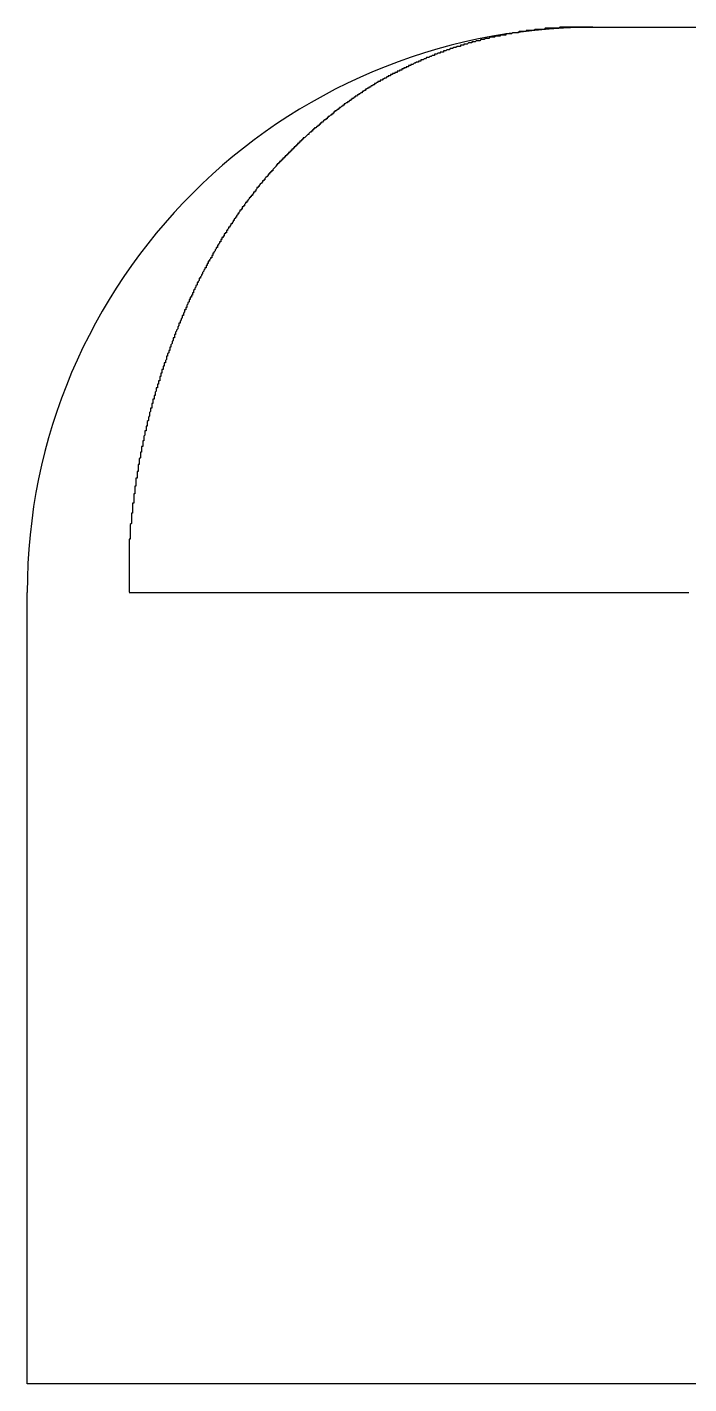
# Model space of a CAD drawing. Extents: x 1 to 142, y 0 to 144.
# Drawn here: x 105.307 to 105.892, y 102.394 to 103.594 of the extents above; entities that cross this region are included whole.
import ezdxf

# ---------------------------------------------------------------- set-up
doc = ezdxf.new("R2010")
doc.units = 0
doc.layers.get('0').update_dxf_attribs({"linetype": 'CONTINUOUS'})

msp = doc.modelspace()

# ---------------------------------------------------------------- linework, layer by layer
at = {"color": 7, "linetype": 'CONTINUOUS'}
for p, q in [((106.3018, 103.5937), (105.8068, 103.5937)), ((105.8519, 103.5937), (105.8068, 103.5937)), ((105.3068, 102.3937), (105.3068, 103.0937)), ((105.3969, 103.0937), (105.8919, 103.0937)), ((106.7217, 102.3937), (105.3068, 102.3937))]:
    msp.add_line(p, q, dxfattribs=at)
at = {"color": 7}
msp.add_polyline3d([(105.807, 103.594, 0), (105.806, 103.594, 0), (105.806, 103.594, 0), (105.806, 103.594, 0), (105.805, 103.594, 0), (105.805, 103.594, 0), (105.804, 103.594, 0), (105.804, 103.594, 0), (105.804, 103.594, 0), (105.803, 103.594, 0), (105.803, 103.594, 0), (105.802, 103.594, 0), (105.802, 103.594, 0), (105.801, 103.594, 0), (105.801, 103.594, 0), (105.801, 103.594, 0), (105.8, 103.594, 0), (105.8, 103.594, 0), (105.799, 103.594, 0), (105.799, 103.594, 0), (105.799, 103.594, 0), (105.798, 103.594, 0), (105.798, 103.594, 0), (105.797, 103.594, 0), (105.797, 103.594, 0), (105.797, 103.594, 0), (105.796, 103.594, 0), (105.796, 103.594, 0), (105.795, 103.594, 0), (105.795, 103.594, 0), (105.794, 103.594, 0), (105.794, 103.594, 0), (105.794, 103.594, 0), (105.793, 103.594, 0), (105.793, 103.594, 0), (105.792, 103.594, 0), (105.792, 103.594, 0), (105.792, 103.594, 0), (105.791, 103.594, 0), (105.791, 103.594, 0), (105.79, 103.594, 0), (105.79, 103.594, 0), (105.79, 103.594, 0), (105.789, 103.594, 0), (105.789, 103.594, 0), (105.788, 103.594, 0), (105.788, 103.594, 0), (105.787, 103.594, 0), (105.787, 103.594, 0), (105.787, 103.594, 0), (105.786, 103.594, 0), (105.786, 103.594, 0), (105.785, 103.594, 0), (105.785, 103.594, 0), (105.785, 103.594, 0), (105.784, 103.594, 0), (105.784, 103.594, 0), (105.783, 103.594, 0), (105.783, 103.594, 0), (105.783, 103.594, 0), (105.782, 103.594, 0), (105.782, 103.594, 0), (105.781, 103.594, 0), (105.781, 103.594, 0), (105.78, 103.594, 0), (105.78, 103.594, 0), (105.78, 103.594, 0), (105.779, 103.594, 0), (105.779, 103.594, 0), (105.778, 103.594, 0), (105.778, 103.594, 0), (105.778, 103.594, 0), (105.777, 103.593, 0), (105.777, 103.593, 0), (105.776, 103.593, 0), (105.776, 103.593, 0), (105.776, 103.593, 0), (105.775, 103.593, 0), (105.775, 103.593, 0), (105.774, 103.593, 0), (105.774, 103.593, 0), (105.774, 103.593, 0), (105.773, 103.593, 0), (105.773, 103.593, 0), (105.772, 103.593, 0), (105.772, 103.593, 0), (105.771, 103.593, 0), (105.771, 103.593, 0), (105.771, 103.593, 0), (105.77, 103.593, 0), (105.77, 103.593, 0), (105.769, 103.593, 0), (105.769, 103.593, 0), (105.769, 103.593, 0), (105.768, 103.593, 0), (105.768, 103.593, 0), (105.767, 103.593, 0), (105.767, 103.593, 0), (105.767, 103.593, 0), (105.766, 103.593, 0), (105.766, 103.593, 0), (105.765, 103.593, 0), (105.765, 103.593, 0), (105.764, 103.592, 0), (105.764, 103.592, 0), (105.764, 103.592, 0), (105.763, 103.592, 0), (105.763, 103.592, 0), (105.762, 103.592, 0), (105.762, 103.592, 0), (105.762, 103.592, 0), (105.761, 103.592, 0), (105.761, 103.592, 0), (105.76, 103.592, 0), (105.76, 103.592, 0), (105.76, 103.592, 0), (105.759, 103.592, 0), (105.759, 103.592, 0), (105.758, 103.592, 0), (105.758, 103.592, 0), (105.758, 103.592, 0), (105.757, 103.592, 0), (105.757, 103.592, 0), (105.756, 103.592, 0), (105.756, 103.592, 0), (105.755, 103.591, 0), (105.755, 103.591, 0), (105.755, 103.591, 0), (105.754, 103.591, 0), (105.754, 103.591, 0), (105.753, 103.591, 0), (105.753, 103.591, 0), (105.753, 103.591, 0), (105.752, 103.591, 0), (105.752, 103.591, 0), (105.751, 103.591, 0), (105.751, 103.591, 0), (105.751, 103.591, 0), (105.75, 103.591, 0), (105.75, 103.591, 0), (105.749, 103.591, 0), (105.749, 103.591, 0), (105.749, 103.591, 0), (105.748, 103.591, 0), (105.748, 103.59, 0), (105.747, 103.59, 0), (105.747, 103.59, 0), (105.747, 103.59, 0), (105.746, 103.59, 0), (105.746, 103.59, 0), (105.745, 103.59, 0), (105.745, 103.59, 0), (105.744, 103.59, 0), (105.744, 103.59, 0), (105.744, 103.59, 0), (105.743, 103.59, 0), (105.743, 103.59, 0), (105.742, 103.59, 0), (105.742, 103.59, 0), (105.742, 103.59, 0), (105.741, 103.589, 0), (105.741, 103.589, 0), (105.74, 103.589, 0), (105.74, 103.589, 0), (105.74, 103.589, 0), (105.739, 103.589, 0), (105.739, 103.589, 0), (105.738, 103.589, 0), (105.738, 103.589, 0), (105.738, 103.589, 0), (105.737, 103.589, 0), (105.737, 103.589, 0), (105.736, 103.589, 0), (105.736, 103.589, 0), (105.736, 103.589, 0), (105.735, 103.588, 0), (105.735, 103.588, 0), (105.734, 103.588, 0), (105.734, 103.588, 0), (105.734, 103.588, 0), (105.733, 103.588, 0), (105.733, 103.588, 0), (105.732, 103.588, 0), (105.732, 103.588, 0), (105.732, 103.588, 0), (105.731, 103.588, 0), (105.731, 103.588, 0), (105.73, 103.588, 0), (105.73, 103.587, 0), (105.729, 103.587, 0), (105.729, 103.587, 0), (105.729, 103.587, 0), (105.728, 103.587, 0), (105.728, 103.587, 0), (105.727, 103.587, 0), (105.727, 103.587, 0), (105.727, 103.587, 0), (105.726, 103.587, 0), (105.726, 103.587, 0), (105.725, 103.587, 0), (105.725, 103.587, 0), (105.725, 103.586, 0), (105.724, 103.586, 0), (105.724, 103.586, 0), (105.723, 103.586, 0), (105.723, 103.586, 0), (105.723, 103.586, 0), (105.722, 103.586, 0), (105.722, 103.586, 0), (105.721, 103.586, 0), (105.721, 103.586, 0), (105.721, 103.586, 0), (105.72, 103.585, 0), (105.72, 103.585, 0), (105.719, 103.585, 0), (105.719, 103.585, 0), (105.719, 103.585, 0), (105.718, 103.585, 0), (105.718, 103.585, 0), (105.717, 103.585, 0), (105.717, 103.585, 0), (105.717, 103.585, 0), (105.716, 103.585, 0), (105.716, 103.585, 0), (105.715, 103.584, 0), (105.715, 103.584, 0), (105.715, 103.584, 0), (105.714, 103.584, 0), (105.714, 103.584, 0), (105.713, 103.584, 0), (105.713, 103.584, 0), (105.713, 103.584, 0), (105.712, 103.584, 0), (105.712, 103.584, 0), (105.711, 103.583, 0), (105.711, 103.583, 0), (105.711, 103.583, 0), (105.71, 103.583, 0), (105.71, 103.583, 0), (105.709, 103.583, 0), (105.709, 103.583, 0), (105.709, 103.583, 0), (105.708, 103.583, 0), (105.708, 103.583, 0), (105.707, 103.582, 0), (105.707, 103.582, 0), (105.707, 103.582, 0), (105.706, 103.582, 0), (105.706, 103.582, 0), (105.705, 103.582, 0), (105.705, 103.582, 0), (105.705, 103.582, 0), (105.704, 103.582, 0), (105.704, 103.582, 0), (105.703, 103.581, 0), (105.703, 103.581, 0), (105.703, 103.581, 0), (105.702, 103.581, 0), (105.702, 103.581, 0), (105.701, 103.581, 0), (105.701, 103.581, 0), (105.701, 103.581, 0), (105.7, 103.581, 0), (105.7, 103.58, 0), (105.699, 103.58, 0), (105.699, 103.58, 0), (105.699, 103.58, 0), (105.698, 103.58, 0), (105.698, 103.58, 0), (105.697, 103.58, 0), (105.697, 103.58, 0), (105.697, 103.58, 0), (105.696, 103.579, 0), (105.696, 103.579, 0), (105.695, 103.579, 0), (105.695, 103.579, 0), (105.695, 103.579, 0), (105.694, 103.579, 0), (105.694, 103.579, 0), (105.694, 103.579, 0), (105.693, 103.579, 0), (105.693, 103.578, 0), (105.692, 103.578, 0), (105.692, 103.578, 0), (105.692, 103.578, 0), (105.691, 103.578, 0), (105.691, 103.578, 0), (105.69, 103.578, 0), (105.69, 103.578, 0), (105.69, 103.577, 0), (105.689, 103.577, 0), (105.689, 103.577, 0), (105.688, 103.577, 0), (105.688, 103.577, 0), (105.688, 103.577, 0), (105.687, 103.577, 0), (105.687, 103.577, 0), (105.686, 103.576, 0), (105.686, 103.576, 0), (105.686, 103.576, 0), (105.685, 103.576, 0), (105.685, 103.576, 0), (105.684, 103.576, 0), (105.684, 103.576, 0), (105.684, 103.576, 0), (105.683, 103.575, 0), (105.683, 103.575, 0), (105.683, 103.575, 0), (105.682, 103.575, 0), (105.682, 103.575, 0), (105.681, 103.575, 0), (105.681, 103.575, 0), (105.681, 103.575, 0), (105.68, 103.574, 0), (105.68, 103.574, 0), (105.679, 103.574, 0), (105.679, 103.574, 0), (105.679, 103.574, 0), (105.678, 103.574, 0), (105.678, 103.574, 0), (105.677, 103.573, 0), (105.677, 103.573, 0), (105.677, 103.573, 0), (105.676, 103.573, 0), (105.676, 103.573, 0), (105.676, 103.573, 0), (105.675, 103.573, 0), (105.675, 103.572, 0), (105.674, 103.572, 0), (105.674, 103.572, 0), (105.674, 103.572, 0), (105.673, 103.572, 0), (105.673, 103.572, 0), (105.672, 103.572, 0), (105.672, 103.571, 0), (105.672, 103.571, 0), (105.671, 103.571, 0), (105.671, 103.571, 0), (105.671, 103.571, 0), (105.67, 103.571, 0), (105.67, 103.571, 0), (105.669, 103.57, 0), (105.669, 103.57, 0), (105.669, 103.57, 0), (105.668, 103.57, 0), (105.668, 103.57, 0), (105.667, 103.57, 0), (105.667, 103.569, 0), (105.667, 103.569, 0), (105.666, 103.569, 0), (105.666, 103.569, 0), (105.666, 103.569, 0), (105.665, 103.569, 0), (105.665, 103.569, 0), (105.664, 103.568, 0), (105.664, 103.568, 0), (105.664, 103.568, 0), (105.663, 103.568, 0), (105.663, 103.568, 0), (105.663, 103.568, 0), (105.662, 103.567, 0), (105.662, 103.567, 0), (105.661, 103.567, 0), (105.661, 103.567, 0), (105.661, 103.567, 0), (105.66, 103.567, 0), (105.66, 103.567, 0), (105.659, 103.566, 0), (105.659, 103.566, 0), (105.659, 103.566, 0), (105.658, 103.566, 0), (105.658, 103.566, 0), (105.658, 103.566, 0), (105.657, 103.565, 0), (105.657, 103.565, 0), (105.656, 103.565, 0), (105.656, 103.565, 0), (105.656, 103.565, 0), (105.655, 103.565, 0), (105.655, 103.564, 0), (105.655, 103.564, 0), (105.654, 103.564, 0), (105.654, 103.564, 0), (105.653, 103.564, 0), (105.653, 103.564, 0), (105.653, 103.563, 0), (105.652, 103.563, 0), (105.652, 103.563, 0), (105.652, 103.563, 0), (105.651, 103.563, 0), (105.651, 103.563, 0), (105.65, 103.562, 0), (105.65, 103.562, 0), (105.65, 103.562, 0), (105.649, 103.562, 0), (105.649, 103.562, 0), (105.649, 103.562, 0), (105.648, 103.561, 0), (105.648, 103.561, 0), (105.647, 103.561, 0), (105.647, 103.561, 0), (105.647, 103.561, 0), (105.646, 103.561, 0), (105.646, 103.56, 0), (105.646, 103.56, 0), (105.645, 103.56, 0), (105.645, 103.56, 0), (105.644, 103.56, 0), (105.644, 103.56, 0), (105.644, 103.559, 0), (105.643, 103.559, 0), (105.643, 103.559, 0), (105.643, 103.559, 0), (105.642, 103.559, 0), (105.642, 103.558, 0), (105.641, 103.558, 0), (105.641, 103.558, 0), (105.641, 103.558, 0), (105.64, 103.558, 0), (105.64, 103.558, 0), (105.64, 103.557, 0), (105.639, 103.557, 0), (105.639, 103.557, 0), (105.639, 103.557, 0), (105.638, 103.557, 0), (105.638, 103.556, 0), (105.637, 103.556, 0), (105.637, 103.556, 0), (105.637, 103.556, 0), (105.636, 103.556, 0), (105.636, 103.556, 0), (105.636, 103.555, 0), (105.635, 103.555, 0), (105.635, 103.555, 0), (105.634, 103.555, 0), (105.634, 103.555, 0), (105.634, 103.554, 0), (105.633, 103.554, 0), (105.633, 103.554, 0), (105.633, 103.554, 0), (105.632, 103.554, 0), (105.632, 103.554, 0), (105.632, 103.553, 0), (105.631, 103.553, 0), (105.631, 103.553, 0), (105.63, 103.553, 0), (105.63, 103.553, 0), (105.63, 103.552, 0), (105.629, 103.552, 0), (105.629, 103.552, 0), (105.629, 103.552, 0), (105.628, 103.552, 0), (105.628, 103.551, 0), (105.628, 103.551, 0), (105.627, 103.551, 0), (105.627, 103.551, 0), (105.626, 103.551, 0), (105.626, 103.55, 0), (105.626, 103.55, 0), (105.625, 103.55, 0), (105.625, 103.55, 0), (105.625, 103.55, 0), (105.624, 103.549, 0), (105.624, 103.549, 0), (105.624, 103.549, 0), (105.623, 103.549, 0), (105.623, 103.549, 0), (105.622, 103.548, 0), (105.622, 103.548, 0), (105.622, 103.548, 0), (105.621, 103.548, 0), (105.621, 103.548, 0), (105.621, 103.547, 0), (105.62, 103.547, 0), (105.62, 103.547, 0), (105.62, 103.547, 0), (105.619, 103.547, 0), (105.619, 103.546, 0), (105.619, 103.546, 0), (105.618, 103.546, 0), (105.618, 103.546, 0), (105.617, 103.546, 0), (105.617, 103.545, 0), (105.617, 103.545, 0), (105.616, 103.545, 0), (105.616, 103.545, 0), (105.616, 103.545, 0), (105.615, 103.544, 0), (105.615, 103.544, 0), (105.615, 103.544, 0), (105.614, 103.544, 0), (105.614, 103.543, 0), (105.614, 103.543, 0), (105.613, 103.543, 0), (105.613, 103.543, 0), (105.613, 103.543, 0), (105.612, 103.542, 0), (105.612, 103.542, 0), (105.611, 103.542, 0), (105.611, 103.542, 0), (105.611, 103.542, 0), (105.61, 103.541, 0), (105.61, 103.541, 0), (105.61, 103.541, 0), (105.609, 103.541, 0), (105.609, 103.54, 0), (105.609, 103.54, 0), (105.608, 103.54, 0), (105.608, 103.54, 0), (105.608, 103.54, 0), (105.607, 103.539, 0), (105.607, 103.539, 0), (105.607, 103.539, 0), (105.606, 103.539, 0), (105.606, 103.538, 0), (105.606, 103.538, 0), (105.605, 103.538, 0), (105.605, 103.538, 0), (105.605, 103.538, 0), (105.604, 103.537, 0), (105.604, 103.537, 0), (105.604, 103.537, 0), (105.603, 103.537, 0), (105.603, 103.536, 0), (105.602, 103.536, 0), (105.602, 103.536, 0), (105.602, 103.536, 0), (105.601, 103.535, 0), (105.601, 103.535, 0), (105.601, 103.535, 0), (105.6, 103.535, 0), (105.6, 103.535, 0), (105.6, 103.534, 0), (105.599, 103.534, 0), (105.599, 103.534, 0), (105.599, 103.534, 0), (105.598, 103.533, 0), (105.598, 103.533, 0), (105.598, 103.533, 0), (105.597, 103.533, 0), (105.597, 103.532, 0), (105.597, 103.532, 0), (105.596, 103.532, 0), (105.596, 103.532, 0), (105.596, 103.532, 0), (105.595, 103.531, 0), (105.595, 103.531, 0), (105.595, 103.531, 0), (105.594, 103.531, 0), (105.594, 103.53, 0), (105.594, 103.53, 0), (105.593, 103.53, 0), (105.593, 103.53, 0), (105.593, 103.529, 0), (105.592, 103.529, 0), (105.592, 103.529, 0), (105.592, 103.529, 0), (105.591, 103.528, 0), (105.591, 103.528, 0), (105.591, 103.528, 0), (105.59, 103.528, 0), (105.59, 103.527, 0), (105.59, 103.527, 0), (105.589, 103.527, 0), (105.589, 103.527, 0), (105.589, 103.527, 0), (105.588, 103.526, 0), (105.588, 103.526, 0), (105.588, 103.526, 0), (105.587, 103.526, 0), (105.587, 103.525, 0), (105.587, 103.525, 0), (105.586, 103.525, 0), (105.586, 103.525, 0), (105.586, 103.524, 0), (105.585, 103.524, 0), (105.585, 103.524, 0), (105.585, 103.524, 0), (105.584, 103.523, 0), (105.584, 103.523, 0), (105.584, 103.523, 0), (105.583, 103.523, 0), (105.583, 103.522, 0), (105.583, 103.522, 0), (105.582, 103.522, 0), (105.582, 103.522, 0), (105.582, 103.521, 0), (105.581, 103.521, 0), (105.581, 103.521, 0), (105.581, 103.521, 0), (105.58, 103.52, 0), (105.58, 103.52, 0), (105.58, 103.52, 0), (105.579, 103.52, 0), (105.579, 103.519, 0), (105.579, 103.519, 0), (105.579, 103.519, 0), (105.578, 103.519, 0), (105.578, 103.518, 0), (105.578, 103.518, 0), (105.577, 103.518, 0), (105.577, 103.517, 0), (105.577, 103.517, 0), (105.576, 103.517, 0), (105.576, 103.517, 0), (105.576, 103.516, 0), (105.575, 103.516, 0), (105.575, 103.516, 0), (105.575, 103.516, 0), (105.574, 103.515, 0), (105.574, 103.515, 0), (105.574, 103.515, 0), (105.573, 103.515, 0), (105.573, 103.514, 0), (105.573, 103.514, 0), (105.572, 103.514, 0), (105.572, 103.514, 0), (105.572, 103.513, 0), (105.571, 103.513, 0), (105.571, 103.513, 0), (105.571, 103.513, 0), (105.571, 103.512, 0), (105.57, 103.512, 0), (105.57, 103.512, 0), (105.57, 103.512, 0), (105.569, 103.511, 0), (105.569, 103.511, 0), (105.569, 103.511, 0), (105.568, 103.51, 0), (105.568, 103.51, 0), (105.568, 103.51, 0), (105.567, 103.51, 0), (105.567, 103.509, 0), (105.567, 103.509, 0), (105.566, 103.509, 0), (105.566, 103.509, 0), (105.566, 103.508, 0), (105.565, 103.508, 0), (105.565, 103.508, 0), (105.565, 103.508, 0), (105.565, 103.507, 0), (105.564, 103.507, 0), (105.564, 103.507, 0), (105.564, 103.506, 0), (105.563, 103.506, 0), (105.563, 103.506, 0), (105.563, 103.506, 0), (105.562, 103.505, 0), (105.562, 103.505, 0), (105.562, 103.505, 0), (105.561, 103.505, 0), (105.561, 103.504, 0), (105.561, 103.504, 0), (105.56, 103.504, 0), (105.56, 103.504, 0), (105.56, 103.503, 0), (105.56, 103.503, 0), (105.559, 103.503, 0), (105.559, 103.502, 0), (105.559, 103.502, 0), (105.558, 103.502, 0), (105.558, 103.502, 0), (105.558, 103.501, 0), (105.557, 103.501, 0), (105.557, 103.501, 0), (105.557, 103.501, 0), (105.556, 103.5, 0), (105.556, 103.5, 0), (105.556, 103.5, 0), (105.556, 103.499, 0), (105.555, 103.499, 0), (105.555, 103.499, 0), (105.555, 103.499, 0), (105.554, 103.498, 0), (105.554, 103.498, 0), (105.554, 103.498, 0), (105.553, 103.497, 0), (105.553, 103.497, 0), (105.553, 103.497, 0), (105.553, 103.497, 0), (105.552, 103.496, 0), (105.552, 103.496, 0), (105.552, 103.496, 0), (105.551, 103.496, 0), (105.551, 103.495, 0), (105.551, 103.495, 0), (105.55, 103.495, 0), (105.55, 103.494, 0), (105.55, 103.494, 0), (105.549, 103.494, 0), (105.549, 103.494, 0), (105.549, 103.493, 0), (105.549, 103.493, 0), (105.548, 103.493, 0), (105.548, 103.492, 0), (105.548, 103.492, 0), (105.547, 103.492, 0), (105.547, 103.492, 0), (105.547, 103.491, 0), (105.546, 103.491, 0), (105.546, 103.491, 0), (105.546, 103.49, 0), (105.546, 103.49, 0), (105.545, 103.49, 0), (105.545, 103.49, 0), (105.545, 103.489, 0), (105.544, 103.489, 0), (105.544, 103.489, 0), (105.544, 103.488, 0), (105.544, 103.488, 0), (105.543, 103.488, 0), (105.543, 103.488, 0), (105.543, 103.487, 0), (105.542, 103.487, 0), (105.542, 103.487, 0), (105.542, 103.486, 0), (105.541, 103.486, 0), (105.541, 103.486, 0), (105.541, 103.486, 0), (105.541, 103.485, 0), (105.54, 103.485, 0), (105.54, 103.485, 0), (105.54, 103.484, 0), (105.539, 103.484, 0), (105.539, 103.484, 0), (105.539, 103.484, 0), (105.539, 103.483, 0), (105.538, 103.483, 0), (105.538, 103.483, 0), (105.538, 103.482, 0), (105.537, 103.482, 0), (105.537, 103.482, 0), (105.537, 103.482, 0), (105.537, 103.481, 0), (105.536, 103.481, 0), (105.536, 103.481, 0), (105.536, 103.48, 0), (105.535, 103.48, 0), (105.535, 103.48, 0), (105.535, 103.479, 0), (105.535, 103.479, 0), (105.534, 103.479, 0), (105.534, 103.479, 0), (105.534, 103.478, 0), (105.533, 103.478, 0), (105.533, 103.478, 0), (105.533, 103.477, 0), (105.533, 103.477, 0), (105.532, 103.477, 0), (105.532, 103.476, 0), (105.532, 103.476, 0), (105.531, 103.476, 0), (105.531, 103.476, 0), (105.531, 103.475, 0), (105.531, 103.475, 0), (105.53, 103.475, 0), (105.53, 103.474, 0), (105.53, 103.474, 0), (105.529, 103.474, 0), (105.529, 103.473, 0), (105.529, 103.473, 0), (105.529, 103.473, 0), (105.528, 103.473, 0), (105.528, 103.472, 0), (105.528, 103.472, 0), (105.527, 103.472, 0), (105.527, 103.471, 0), (105.527, 103.471, 0), (105.527, 103.471, 0), (105.526, 103.47, 0), (105.526, 103.47, 0), (105.526, 103.47, 0), (105.526, 103.47, 0), (105.525, 103.469, 0), (105.525, 103.469, 0), (105.525, 103.469, 0), (105.524, 103.468, 0), (105.524, 103.468, 0), (105.524, 103.468, 0), (105.524, 103.467, 0), (105.523, 103.467, 0), (105.523, 103.467, 0), (105.523, 103.466, 0), (105.523, 103.466, 0), (105.522, 103.466, 0), (105.522, 103.466, 0), (105.522, 103.465, 0), (105.521, 103.465, 0), (105.521, 103.465, 0), (105.521, 103.464, 0), (105.521, 103.464, 0), (105.52, 103.464, 0), (105.52, 103.463, 0), (105.52, 103.463, 0), (105.52, 103.463, 0), (105.519, 103.462, 0), (105.519, 103.462, 0), (105.519, 103.462, 0), (105.518, 103.461, 0), (105.518, 103.461, 0), (105.518, 103.461, 0), (105.518, 103.461, 0), (105.517, 103.46, 0), (105.517, 103.46, 0), (105.517, 103.46, 0), (105.517, 103.459, 0), (105.516, 103.459, 0), (105.516, 103.459, 0), (105.516, 103.458, 0), (105.516, 103.458, 0), (105.515, 103.458, 0), (105.515, 103.457, 0), (105.515, 103.457, 0), (105.515, 103.457, 0), (105.514, 103.456, 0), (105.514, 103.456, 0), (105.514, 103.456, 0), (105.513, 103.455, 0), (105.513, 103.455, 0), (105.513, 103.455, 0), (105.513, 103.455, 0), (105.512, 103.454, 0), (105.512, 103.454, 0), (105.512, 103.454, 0), (105.512, 103.453, 0), (105.511, 103.453, 0), (105.511, 103.453, 0), (105.511, 103.452, 0), (105.511, 103.452, 0), (105.51, 103.452, 0), (105.51, 103.451, 0), (105.51, 103.451, 0), (105.51, 103.451, 0), (105.509, 103.45, 0), (105.509, 103.45, 0), (105.509, 103.45, 0), (105.509, 103.449, 0), (105.508, 103.449, 0), (105.508, 103.449, 0), (105.508, 103.448, 0), (105.508, 103.448, 0), (105.507, 103.448, 0), (105.507, 103.447, 0), (105.507, 103.447, 0), (105.507, 103.447, 0), (105.506, 103.446, 0), (105.506, 103.446, 0), (105.506, 103.446, 0), (105.506, 103.445, 0), (105.505, 103.445, 0), (105.505, 103.445, 0), (105.505, 103.444, 0), (105.505, 103.444, 0), (105.504, 103.444, 0), (105.504, 103.444, 0), (105.504, 103.443, 0), (105.504, 103.443, 0), (105.503, 103.443, 0), (105.503, 103.442, 0), (105.503, 103.442, 0), (105.503, 103.442, 0), (105.502, 103.441, 0), (105.502, 103.441, 0), (105.502, 103.441, 0), (105.502, 103.44, 0), (105.501, 103.44, 0), (105.501, 103.44, 0), (105.501, 103.439, 0), (105.501, 103.439, 0), (105.5, 103.439, 0), (105.5, 103.438, 0), (105.5, 103.438, 0), (105.5, 103.438, 0), (105.499, 103.437, 0), (105.499, 103.437, 0), (105.499, 103.437, 0), (105.499, 103.436, 0), (105.498, 103.436, 0), (105.498, 103.436, 0), (105.498, 103.435, 0), (105.498, 103.435, 0), (105.497, 103.435, 0), (105.497, 103.434, 0), (105.497, 103.434, 0), (105.497, 103.434, 0), (105.497, 103.433, 0), (105.496, 103.433, 0), (105.496, 103.433, 0), (105.496, 103.432, 0), (105.496, 103.432, 0), (105.495, 103.432, 0), (105.495, 103.431, 0), (105.495, 103.431, 0), (105.495, 103.431, 0), (105.494, 103.43, 0), (105.494, 103.43, 0), (105.494, 103.43, 0), (105.494, 103.429, 0), (105.493, 103.429, 0), (105.493, 103.429, 0), (105.493, 103.428, 0), (105.493, 103.428, 0), (105.493, 103.428, 0), (105.492, 103.427, 0), (105.492, 103.427, 0), (105.492, 103.426, 0), (105.492, 103.426, 0), (105.491, 103.426, 0), (105.491, 103.425, 0), (105.491, 103.425, 0), (105.491, 103.425, 0), (105.49, 103.424, 0), (105.49, 103.424, 0), (105.49, 103.424, 0), (105.49, 103.423, 0), (105.489, 103.423, 0), (105.489, 103.423, 0), (105.489, 103.422, 0), (105.489, 103.422, 0), (105.489, 103.422, 0), (105.488, 103.421, 0), (105.488, 103.421, 0), (105.488, 103.421, 0), (105.488, 103.42, 0), (105.487, 103.42, 0), (105.487, 103.42, 0), (105.487, 103.419, 0), (105.487, 103.419, 0), (105.487, 103.419, 0), (105.486, 103.418, 0), (105.486, 103.418, 0), (105.486, 103.418, 0), (105.486, 103.417, 0), (105.485, 103.417, 0), (105.485, 103.417, 0), (105.485, 103.416, 0), (105.485, 103.416, 0), (105.485, 103.416, 0), (105.484, 103.415, 0), (105.484, 103.415, 0), (105.484, 103.414, 0), (105.484, 103.414, 0), (105.483, 103.414, 0), (105.483, 103.413, 0), (105.483, 103.413, 0), (105.483, 103.413, 0), (105.483, 103.412, 0), (105.482, 103.412, 0), (105.482, 103.412, 0), (105.482, 103.411, 0), (105.482, 103.411, 0), (105.481, 103.411, 0), (105.481, 103.41, 0), (105.481, 103.41, 0), (105.481, 103.41, 0), (105.481, 103.409, 0), (105.48, 103.409, 0), (105.48, 103.409, 0), (105.48, 103.408, 0), (105.48, 103.408, 0), (105.479, 103.408, 0), (105.479, 103.407, 0), (105.479, 103.407, 0), (105.479, 103.406, 0), (105.479, 103.406, 0), (105.478, 103.406, 0), (105.478, 103.405, 0), (105.478, 103.405, 0), (105.478, 103.405, 0), (105.478, 103.404, 0), (105.477, 103.404, 0), (105.477, 103.404, 0), (105.477, 103.403, 0), (105.477, 103.403, 0), (105.477, 103.403, 0), (105.476, 103.402, 0), (105.476, 103.402, 0), (105.476, 103.402, 0), (105.476, 103.401, 0), (105.475, 103.401, 0), (105.475, 103.4, 0), (105.475, 103.4, 0), (105.475, 103.4, 0), (105.475, 103.399, 0), (105.474, 103.399, 0), (105.474, 103.399, 0), (105.474, 103.398, 0), (105.474, 103.398, 0), (105.474, 103.398, 0), (105.473, 103.397, 0), (105.473, 103.397, 0), (105.473, 103.397, 0), (105.473, 103.396, 0), (105.473, 103.396, 0), (105.472, 103.395, 0), (105.472, 103.395, 0), (105.472, 103.395, 0), (105.472, 103.394, 0), (105.472, 103.394, 0), (105.471, 103.394, 0), (105.471, 103.393, 0), (105.471, 103.393, 0), (105.471, 103.393, 0), (105.471, 103.392, 0), (105.47, 103.392, 0), (105.47, 103.392, 0), (105.47, 103.391, 0), (105.47, 103.391, 0), (105.47, 103.39, 0), (105.469, 103.39, 0), (105.469, 103.39, 0), (105.469, 103.389, 0), (105.469, 103.389, 0), (105.469, 103.389, 0), (105.468, 103.388, 0), (105.468, 103.388, 0), (105.468, 103.388, 0), (105.468, 103.387, 0), (105.468, 103.387, 0), (105.467, 103.387, 0), (105.467, 103.386, 0), (105.467, 103.386, 0), (105.467, 103.385, 0), (105.467, 103.385, 0), (105.466, 103.385, 0), (105.466, 103.384, 0), (105.466, 103.384, 0), (105.466, 103.384, 0), (105.466, 103.383, 0), (105.465, 103.383, 0), (105.465, 103.383, 0), (105.465, 103.382, 0), (105.465, 103.382, 0), (105.465, 103.381, 0), (105.464, 103.381, 0), (105.464, 103.381, 0), (105.464, 103.38, 0), (105.464, 103.38, 0), (105.464, 103.38, 0), (105.463, 103.379, 0), (105.463, 103.379, 0), (105.463, 103.379, 0), (105.463, 103.378, 0), (105.463, 103.378, 0), (105.462, 103.377, 0), (105.462, 103.377, 0), (105.462, 103.377, 0), (105.462, 103.376, 0), (105.462, 103.376, 0), (105.462, 103.376, 0), (105.461, 103.375, 0), (105.461, 103.375, 0), (105.461, 103.374, 0), (105.461, 103.374, 0), (105.461, 103.374, 0), (105.46, 103.373, 0), (105.46, 103.373, 0), (105.46, 103.373, 0), (105.46, 103.372, 0), (105.46, 103.372, 0), (105.459, 103.372, 0), (105.459, 103.371, 0), (105.459, 103.371, 0), (105.459, 103.37, 0), (105.459, 103.37, 0), (105.459, 103.37, 0), (105.458, 103.369, 0), (105.458, 103.369, 0), (105.458, 103.369, 0), (105.458, 103.368, 0), (105.458, 103.368, 0), (105.457, 103.368, 0), (105.457, 103.367, 0), (105.457, 103.367, 0), (105.457, 103.366, 0), (105.457, 103.366, 0), (105.457, 103.366, 0), (105.456, 103.365, 0), (105.456, 103.365, 0), (105.456, 103.365, 0), (105.456, 103.364, 0), (105.456, 103.364, 0), (105.455, 103.363, 0), (105.455, 103.363, 0), (105.455, 103.363, 0), (105.455, 103.362, 0), (105.455, 103.362, 0), (105.455, 103.362, 0), (105.454, 103.361, 0), (105.454, 103.361, 0), (105.454, 103.36, 0), (105.454, 103.36, 0), (105.454, 103.36, 0), (105.454, 103.359, 0), (105.453, 103.359, 0), (105.453, 103.359, 0), (105.453, 103.358, 0), (105.453, 103.358, 0), (105.453, 103.357, 0), (105.453, 103.357, 0), (105.452, 103.357, 0), (105.452, 103.356, 0), (105.452, 103.356, 0), (105.452, 103.356, 0), (105.452, 103.355, 0), (105.451, 103.355, 0), (105.451, 103.355, 0), (105.451, 103.354, 0), (105.451, 103.354, 0), (105.451, 103.353, 0), (105.451, 103.353, 0), (105.45, 103.353, 0), (105.45, 103.352, 0), (105.45, 103.352, 0), (105.45, 103.352, 0), (105.45, 103.351, 0), (105.45, 103.351, 0), (105.449, 103.35, 0), (105.449, 103.35, 0), (105.449, 103.35, 0), (105.449, 103.349, 0), (105.449, 103.349, 0), (105.449, 103.349, 0), (105.448, 103.348, 0), (105.448, 103.348, 0), (105.448, 103.347, 0), (105.448, 103.347, 0), (105.448, 103.347, 0), (105.448, 103.346, 0), (105.447, 103.346, 0), (105.447, 103.345, 0), (105.447, 103.345, 0), (105.447, 103.345, 0), (105.447, 103.344, 0), (105.447, 103.344, 0), (105.446, 103.344, 0), (105.446, 103.343, 0), (105.446, 103.343, 0), (105.446, 103.342, 0), (105.446, 103.342, 0), (105.446, 103.342, 0), (105.445, 103.341, 0), (105.445, 103.341, 0), (105.445, 103.341, 0), (105.445, 103.34, 0), (105.445, 103.34, 0), (105.445, 103.339, 0), (105.444, 103.339, 0), (105.444, 103.339, 0), (105.444, 103.338, 0), (105.444, 103.338, 0), (105.444, 103.338, 0), (105.444, 103.337, 0), (105.444, 103.337, 0), (105.443, 103.336, 0), (105.443, 103.336, 0), (105.443, 103.336, 0), (105.443, 103.335, 0), (105.443, 103.335, 0), (105.443, 103.335, 0), (105.442, 103.334, 0), (105.442, 103.334, 0), (105.442, 103.333, 0), (105.442, 103.333, 0), (105.442, 103.333, 0), (105.442, 103.332, 0), (105.441, 103.332, 0), (105.441, 103.331, 0), (105.441, 103.331, 0), (105.441, 103.331, 0), (105.441, 103.33, 0), (105.441, 103.33, 0), (105.441, 103.33, 0), (105.44, 103.329, 0), (105.44, 103.329, 0), (105.44, 103.328, 0), (105.44, 103.328, 0), (105.44, 103.328, 0), (105.44, 103.327, 0), (105.44, 103.327, 0), (105.439, 103.326, 0), (105.439, 103.326, 0), (105.439, 103.326, 0), (105.439, 103.325, 0), (105.439, 103.325, 0), (105.439, 103.325, 0), (105.438, 103.324, 0), (105.438, 103.324, 0), (105.438, 103.323, 0), (105.438, 103.323, 0), (105.438, 103.323, 0), (105.438, 103.322, 0), (105.438, 103.322, 0), (105.437, 103.322, 0), (105.437, 103.321, 0), (105.437, 103.321, 0), (105.437, 103.32, 0), (105.437, 103.32, 0), (105.437, 103.32, 0), (105.437, 103.319, 0), (105.436, 103.319, 0), (105.436, 103.318, 0), (105.436, 103.318, 0), (105.436, 103.318, 0), (105.436, 103.317, 0), (105.436, 103.317, 0), (105.436, 103.317, 0), (105.435, 103.316, 0), (105.435, 103.316, 0), (105.435, 103.315, 0), (105.435, 103.315, 0), (105.435, 103.315, 0), (105.435, 103.314, 0), (105.435, 103.314, 0), (105.434, 103.313, 0), (105.434, 103.313, 0), (105.434, 103.313, 0), (105.434, 103.312, 0), (105.434, 103.312, 0), (105.434, 103.312, 0), (105.434, 103.311, 0), (105.433, 103.311, 0), (105.433, 103.31, 0), (105.433, 103.31, 0), (105.433, 103.31, 0), (105.433, 103.309, 0), (105.433, 103.309, 0), (105.433, 103.308, 0), (105.432, 103.308, 0), (105.432, 103.308, 0), (105.432, 103.307, 0), (105.432, 103.307, 0), (105.432, 103.306, 0), (105.432, 103.306, 0), (105.432, 103.306, 0), (105.431, 103.305, 0), (105.431, 103.305, 0), (105.431, 103.305, 0), (105.431, 103.304, 0), (105.431, 103.304, 0), (105.431, 103.303, 0), (105.431, 103.303, 0), (105.43, 103.303, 0), (105.43, 103.302, 0), (105.43, 103.302, 0), (105.43, 103.301, 0), (105.43, 103.301, 0), (105.43, 103.301, 0), (105.43, 103.3, 0), (105.43, 103.3, 0), (105.429, 103.299, 0), (105.429, 103.299, 0), (105.429, 103.299, 0), (105.429, 103.298, 0), (105.429, 103.298, 0), (105.429, 103.298, 0), (105.429, 103.297, 0), (105.428, 103.297, 0), (105.428, 103.296, 0), (105.428, 103.296, 0), (105.428, 103.296, 0), (105.428, 103.295, 0), (105.428, 103.295, 0), (105.428, 103.294, 0), (105.428, 103.294, 0), (105.427, 103.294, 0), (105.427, 103.293, 0), (105.427, 103.293, 0), (105.427, 103.292, 0), (105.427, 103.292, 0), (105.427, 103.292, 0), (105.427, 103.291, 0), (105.427, 103.291, 0), (105.426, 103.291, 0), (105.426, 103.29, 0), (105.426, 103.29, 0), (105.426, 103.289, 0), (105.426, 103.289, 0), (105.426, 103.289, 0), (105.426, 103.288, 0), (105.425, 103.288, 0), (105.425, 103.287, 0), (105.425, 103.287, 0), (105.425, 103.287, 0), (105.425, 103.286, 0), (105.425, 103.286, 0), (105.425, 103.285, 0), (105.425, 103.285, 0), (105.424, 103.285, 0), (105.424, 103.284, 0), (105.424, 103.284, 0), (105.424, 103.283, 0), (105.424, 103.283, 0), (105.424, 103.283, 0), (105.424, 103.282, 0), (105.424, 103.282, 0), (105.424, 103.281, 0), (105.423, 103.281, 0), (105.423, 103.281, 0), (105.423, 103.28, 0), (105.423, 103.28, 0), (105.423, 103.28, 0), (105.423, 103.279, 0), (105.423, 103.279, 0), (105.423, 103.278, 0), (105.422, 103.278, 0), (105.422, 103.278, 0), (105.422, 103.277, 0), (105.422, 103.277, 0), (105.422, 103.276, 0), (105.422, 103.276, 0), (105.422, 103.276, 0), (105.422, 103.275, 0), (105.421, 103.275, 0), (105.421, 103.274, 0), (105.421, 103.274, 0), (105.421, 103.274, 0), (105.421, 103.273, 0), (105.421, 103.273, 0), (105.421, 103.272, 0), (105.421, 103.272, 0), (105.421, 103.272, 0), (105.42, 103.271, 0), (105.42, 103.271, 0), (105.42, 103.27, 0), (105.42, 103.27, 0), (105.42, 103.27, 0), (105.42, 103.269, 0), (105.42, 103.269, 0), (105.42, 103.268, 0), (105.419, 103.268, 0), (105.419, 103.268, 0), (105.419, 103.267, 0), (105.419, 103.267, 0), (105.419, 103.267, 0), (105.419, 103.266, 0), (105.419, 103.266, 0), (105.419, 103.265, 0), (105.419, 103.265, 0), (105.418, 103.265, 0), (105.418, 103.264, 0), (105.418, 103.264, 0), (105.418, 103.263, 0), (105.418, 103.263, 0), (105.418, 103.263, 0), (105.418, 103.262, 0), (105.418, 103.262, 0), (105.418, 103.261, 0), (105.417, 103.261, 0), (105.417, 103.261, 0), (105.417, 103.26, 0), (105.417, 103.26, 0), (105.417, 103.259, 0), (105.417, 103.259, 0), (105.417, 103.259, 0), (105.417, 103.258, 0), (105.417, 103.258, 0), (105.417, 103.257, 0), (105.416, 103.257, 0), (105.416, 103.257, 0), (105.416, 103.256, 0), (105.416, 103.256, 0), (105.416, 103.255, 0), (105.416, 103.255, 0), (105.416, 103.255, 0), (105.416, 103.254, 0), (105.416, 103.254, 0), (105.415, 103.253, 0), (105.415, 103.253, 0), (105.415, 103.253, 0), (105.415, 103.252, 0), (105.415, 103.252, 0), (105.415, 103.251, 0), (105.415, 103.251, 0), (105.415, 103.251, 0), (105.415, 103.25, 0), (105.415, 103.25, 0), (105.414, 103.249, 0), (105.414, 103.249, 0), (105.414, 103.249, 0), (105.414, 103.248, 0), (105.414, 103.248, 0), (105.414, 103.247, 0), (105.414, 103.247, 0), (105.414, 103.247, 0), (105.414, 103.246, 0), (105.414, 103.246, 0), (105.413, 103.245, 0), (105.413, 103.245, 0), (105.413, 103.245, 0), (105.413, 103.244, 0), (105.413, 103.244, 0), (105.413, 103.243, 0), (105.413, 103.243, 0), (105.413, 103.243, 0), (105.413, 103.242, 0), (105.413, 103.242, 0), (105.413, 103.241, 0), (105.412, 103.241, 0), (105.412, 103.241, 0), (105.412, 103.24, 0), (105.412, 103.24, 0), (105.412, 103.239, 0), (105.412, 103.239, 0), (105.412, 103.239, 0), (105.412, 103.238, 0), (105.412, 103.238, 0), (105.412, 103.237, 0), (105.411, 103.237, 0), (105.411, 103.237, 0), (105.411, 103.236, 0), (105.411, 103.236, 0), (105.411, 103.235, 0), (105.411, 103.235, 0), (105.411, 103.235, 0), (105.411, 103.234, 0), (105.411, 103.234, 0), (105.411, 103.233, 0), (105.411, 103.233, 0), (105.411, 103.233, 0), (105.41, 103.232, 0), (105.41, 103.232, 0), (105.41, 103.231, 0), (105.41, 103.231, 0), (105.41, 103.231, 0), (105.41, 103.23, 0), (105.41, 103.23, 0), (105.41, 103.229, 0), (105.41, 103.229, 0), (105.41, 103.229, 0), (105.41, 103.228, 0), (105.409, 103.228, 0), (105.409, 103.227, 0), (105.409, 103.227, 0), (105.409, 103.227, 0), (105.409, 103.226, 0), (105.409, 103.226, 0), (105.409, 103.225, 0), (105.409, 103.225, 0), (105.409, 103.225, 0), (105.409, 103.224, 0), (105.409, 103.224, 0), (105.409, 103.223, 0), (105.408, 103.223, 0), (105.408, 103.223, 0), (105.408, 103.222, 0), (105.408, 103.222, 0), (105.408, 103.221, 0), (105.408, 103.221, 0), (105.408, 103.221, 0), (105.408, 103.22, 0), (105.408, 103.22, 0), (105.408, 103.219, 0), (105.408, 103.219, 0), (105.408, 103.218, 0), (105.408, 103.218, 0), (105.407, 103.218, 0), (105.407, 103.217, 0), (105.407, 103.217, 0), (105.407, 103.216, 0), (105.407, 103.216, 0), (105.407, 103.216, 0), (105.407, 103.215, 0), (105.407, 103.215, 0), (105.407, 103.214, 0), (105.407, 103.214, 0), (105.407, 103.214, 0), (105.407, 103.213, 0), (105.407, 103.213, 0), (105.406, 103.212, 0), (105.406, 103.212, 0), (105.406, 103.212, 0), (105.406, 103.211, 0), (105.406, 103.211, 0), (105.406, 103.21, 0), (105.406, 103.21, 0), (105.406, 103.21, 0), (105.406, 103.209, 0), (105.406, 103.209, 0), (105.406, 103.208, 0), (105.406, 103.208, 0), (105.406, 103.208, 0), (105.406, 103.207, 0), (105.405, 103.207, 0), (105.405, 103.206, 0), (105.405, 103.206, 0), (105.405, 103.206, 0), (105.405, 103.205, 0), (105.405, 103.205, 0), (105.405, 103.204, 0), (105.405, 103.204, 0), (105.405, 103.204, 0), (105.405, 103.203, 0), (105.405, 103.203, 0), (105.405, 103.202, 0), (105.405, 103.202, 0), (105.405, 103.201, 0), (105.404, 103.201, 0), (105.404, 103.201, 0), (105.404, 103.2, 0), (105.404, 103.2, 0), (105.404, 103.199, 0), (105.404, 103.199, 0), (105.404, 103.199, 0), (105.404, 103.198, 0), (105.404, 103.198, 0), (105.404, 103.197, 0), (105.404, 103.197, 0), (105.404, 103.197, 0), (105.404, 103.196, 0), (105.404, 103.196, 0), (105.404, 103.195, 0), (105.404, 103.195, 0), (105.403, 103.195, 0), (105.403, 103.194, 0), (105.403, 103.194, 0), (105.403, 103.193, 0), (105.403, 103.193, 0), (105.403, 103.193, 0), (105.403, 103.192, 0), (105.403, 103.192, 0), (105.403, 103.191, 0), (105.403, 103.191, 0), (105.403, 103.191, 0), (105.403, 103.19, 0), (105.403, 103.19, 0), (105.403, 103.189, 0), (105.403, 103.189, 0), (105.403, 103.188, 0), (105.402, 103.188, 0), (105.402, 103.188, 0), (105.402, 103.187, 0), (105.402, 103.187, 0), (105.402, 103.186, 0), (105.402, 103.186, 0), (105.402, 103.186, 0), (105.402, 103.185, 0), (105.402, 103.185, 0), (105.402, 103.184, 0), (105.402, 103.184, 0), (105.402, 103.184, 0), (105.402, 103.183, 0), (105.402, 103.183, 0), (105.402, 103.182, 0), (105.402, 103.182, 0), (105.402, 103.182, 0), (105.402, 103.181, 0), (105.401, 103.181, 0), (105.401, 103.18, 0), (105.401, 103.18, 0), (105.401, 103.18, 0), (105.401, 103.179, 0), (105.401, 103.179, 0), (105.401, 103.178, 0), (105.401, 103.178, 0), (105.401, 103.177, 0), (105.401, 103.177, 0), (105.401, 103.177, 0), (105.401, 103.176, 0), (105.401, 103.176, 0), (105.401, 103.175, 0), (105.401, 103.175, 0), (105.401, 103.175, 0), (105.401, 103.174, 0), (105.401, 103.174, 0), (105.401, 103.173, 0), (105.4, 103.173, 0), (105.4, 103.173, 0), (105.4, 103.172, 0), (105.4, 103.172, 0), (105.4, 103.171, 0), (105.4, 103.171, 0), (105.4, 103.171, 0), (105.4, 103.17, 0), (105.4, 103.17, 0), (105.4, 103.169, 0), (105.4, 103.169, 0), (105.4, 103.168, 0), (105.4, 103.168, 0), (105.4, 103.168, 0), (105.4, 103.167, 0), (105.4, 103.167, 0), (105.4, 103.166, 0), (105.4, 103.166, 0), (105.4, 103.166, 0), (105.4, 103.165, 0), (105.4, 103.165, 0), (105.4, 103.164, 0), (105.399, 103.164, 0), (105.399, 103.164, 0), (105.399, 103.163, 0), (105.399, 103.163, 0), (105.399, 103.162, 0), (105.399, 103.162, 0), (105.399, 103.162, 0), (105.399, 103.161, 0), (105.399, 103.161, 0), (105.399, 103.16, 0), (105.399, 103.16, 0), (105.399, 103.159, 0), (105.399, 103.159, 0), (105.399, 103.159, 0), (105.399, 103.158, 0), (105.399, 103.158, 0), (105.399, 103.157, 0), (105.399, 103.157, 0), (105.399, 103.157, 0), (105.399, 103.156, 0), (105.399, 103.156, 0), (105.399, 103.155, 0), (105.399, 103.155, 0), (105.399, 103.155, 0), (105.398, 103.154, 0), (105.398, 103.154, 0), (105.398, 103.153, 0), (105.398, 103.153, 0), (105.398, 103.153, 0), (105.398, 103.152, 0), (105.398, 103.152, 0), (105.398, 103.151, 0), (105.398, 103.151, 0), (105.398, 103.15, 0), (105.398, 103.15, 0), (105.398, 103.15, 0), (105.398, 103.149, 0), (105.398, 103.149, 0), (105.398, 103.148, 0), (105.398, 103.148, 0), (105.398, 103.148, 0), (105.398, 103.147, 0), (105.398, 103.147, 0), (105.398, 103.146, 0), (105.398, 103.146, 0), (105.398, 103.146, 0), (105.398, 103.145, 0), (105.398, 103.145, 0), (105.398, 103.144, 0), (105.398, 103.144, 0), (105.398, 103.143, 0), (105.398, 103.143, 0), (105.398, 103.143, 0), (105.398, 103.142, 0), (105.398, 103.142, 0), (105.398, 103.141, 0), (105.397, 103.141, 0), (105.397, 103.141, 0), (105.397, 103.14, 0), (105.397, 103.14, 0), (105.397, 103.139, 0), (105.397, 103.139, 0), (105.397, 103.139, 0), (105.397, 103.138, 0), (105.397, 103.138, 0), (105.397, 103.137, 0), (105.397, 103.137, 0), (105.397, 103.137, 0), (105.397, 103.136, 0), (105.397, 103.136, 0), (105.397, 103.135, 0), (105.397, 103.135, 0), (105.397, 103.134, 0), (105.397, 103.134, 0), (105.397, 103.134, 0), (105.397, 103.133, 0), (105.397, 103.133, 0), (105.397, 103.132, 0), (105.397, 103.132, 0), (105.397, 103.132, 0), (105.397, 103.131, 0), (105.397, 103.131, 0), (105.397, 103.13, 0), (105.397, 103.13, 0), (105.397, 103.13, 0), (105.397, 103.129, 0), (105.397, 103.129, 0), (105.397, 103.128, 0), (105.397, 103.128, 0), (105.397, 103.127, 0), (105.397, 103.127, 0), (105.397, 103.127, 0), (105.397, 103.126, 0), (105.397, 103.126, 0), (105.397, 103.125, 0), (105.397, 103.125, 0), (105.397, 103.125, 0), (105.397, 103.124, 0), (105.397, 103.124, 0), (105.397, 103.123, 0), (105.397, 103.123, 0), (105.397, 103.123, 0), (105.397, 103.122, 0), (105.397, 103.122, 0), (105.397, 103.121, 0), (105.397, 103.121, 0), (105.397, 103.12, 0), (105.397, 103.12, 0), (105.397, 103.12, 0), (105.397, 103.119, 0), (105.397, 103.119, 0), (105.397, 103.118, 0), (105.397, 103.118, 0), (105.397, 103.118, 0), (105.397, 103.117, 0), (105.397, 103.117, 0), (105.397, 103.116, 0), (105.397, 103.116, 0), (105.397, 103.116, 0), (105.397, 103.115, 0), (105.397, 103.115, 0), (105.397, 103.114, 0), (105.397, 103.114, 0), (105.397, 103.113, 0), (105.397, 103.113, 0), (105.397, 103.113, 0), (105.397, 103.112, 0), (105.397, 103.112, 0), (105.397, 103.111, 0), (105.397, 103.111, 0), (105.397, 103.111, 0), (105.397, 103.11, 0), (105.397, 103.11, 0), (105.397, 103.109, 0), (105.397, 103.109, 0), (105.397, 103.109, 0), (105.397, 103.108, 0), (105.397, 103.108, 0), (105.397, 103.107, 0), (105.397, 103.107, 0), (105.397, 103.106, 0), (105.397, 103.106, 0), (105.397, 103.106, 0), (105.397, 103.105, 0), (105.397, 103.105, 0), (105.397, 103.104, 0), (105.397, 103.104, 0), (105.397, 103.104, 0), (105.397, 103.103, 0), (105.397, 103.103, 0), (105.397, 103.102, 0), (105.397, 103.102, 0), (105.397, 103.102, 0), (105.397, 103.101, 0), (105.397, 103.101, 0), (105.397, 103.1, 0), (105.397, 103.1, 0), (105.397, 103.099, 0), (105.397, 103.099, 0), (105.397, 103.099, 0), (105.397, 103.098, 0), (105.397, 103.098, 0), (105.397, 103.097, 0), (105.397, 103.097, 0), (105.397, 103.097, 0), (105.397, 103.096, 0), (105.397, 103.096, 0), (105.397, 103.095, 0), (105.397, 103.095, 0), (105.397, 103.095, 0), (105.397, 103.094, 0), (105.397, 103.094, 0)], dxfattribs=at)
at = {"color": 7, "linetype": 'CONTINUOUS'}
msp.add_arc((105.8068, 103.0937), 0.5, 90, 180, dxfattribs=at)

doc.saveas('drawing.dxf')
